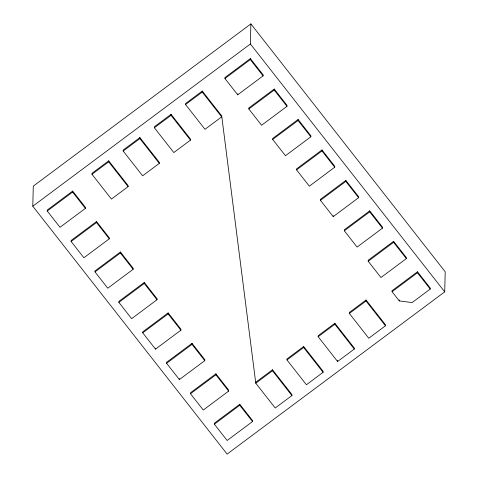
<?xml version="1.0" encoding="UTF-8"?>
<svg xmlns="http://www.w3.org/2000/svg" width="478" height="478" viewBox="0 0 478 478"><rect width="100%" height="100%" fill="white"/><g stroke="black" fill="none" stroke-linecap="round" stroke-linejoin="round"><path stroke-width="0.72" d="M32.791 206.215L33.287 186.139L250.878 23.9L445.209 271.785L444.713 291.861L227.122 454.1L32.791 206.215L250.388 43.976L250.878 23.9M47.238 211.019L47.262 210.015L72.65 191.086L85.419 207.374L85.395 208.378L60.013 227.307L47.238 211.019L72.626 192.09L72.65 191.086M71.114 241.474L71.138 240.47L96.526 221.541L109.295 237.829L109.271 238.833L83.883 257.762L71.114 241.474L96.502 222.545L96.526 221.541M91.997 174.285L92.021 173.281L108.703 160.841L128.134 185.631L128.11 186.635L111.428 199.069L91.997 174.285L108.679 161.845L108.703 160.841M94.991 271.928L95.014 270.924L120.402 251.996L133.171 268.283L133.147 269.287L107.759 288.216L94.991 271.928L120.378 252.999L120.402 251.996M118.867 302.383L118.891 301.379L144.272 282.45L157.047 298.738L157.023 299.742L131.635 318.671L118.867 302.383L144.248 283.454L144.272 282.45M123.181 151.03L123.204 150.026L139.887 137.586L159.323 162.377L159.299 163.38L142.617 175.814L123.181 151.03L139.863 138.59L139.887 137.586M142.737 332.837L142.767 331.834L168.148 312.905L180.917 329.193L180.893 330.196L155.511 349.125L142.737 332.837L168.125 313.909L168.148 312.905M154.37 127.775L154.394 126.772L171.076 114.332L190.513 139.122L190.483 140.126L173.801 152.56L154.37 127.775L171.052 115.335L171.076 114.332M155.511 349.125L155.535 348.121M166.613 363.292L166.637 362.288L192.025 343.359L204.793 359.647L204.769 360.651L179.381 379.58L166.613 363.292L192.001 344.363L192.025 343.359M202.266 91.077L202.242 92.081L221.673 116.871L204.99 129.311L185.56 104.521L185.584 103.517L202.266 91.077L221.696 115.867L255.784 383.213L275.22 408.003L291.903 395.563L291.927 394.559L272.49 369.769L255.814 382.209L255.784 383.213L272.466 370.773L272.49 369.769M179.381 379.58L179.411 378.576M190.489 393.747L190.513 392.743L215.901 373.814L228.669 390.102L228.645 391.106L203.258 410.034L190.489 393.747L215.877 374.818L215.901 373.814M214.365 424.201L214.389 423.197L239.777 404.269L252.545 420.556L252.521 421.56L227.134 440.489L214.365 424.201L239.747 405.272L239.777 404.269M224.941 78.523L224.965 77.52L250.353 58.591L263.121 74.879L263.097 75.883L237.709 94.811L224.941 78.523L250.329 59.595L250.353 58.591M237.709 94.811L237.733 93.808M248.817 108.978L248.841 107.974L274.229 89.045L286.997 105.333L286.973 106.337L261.586 125.266L248.817 108.978L274.199 90.049L274.229 89.045M272.693 139.433L272.717 138.429L298.099 119.5L310.873 135.788L310.843 136.792L285.462 155.72L272.693 139.433L298.075 120.504L298.099 119.5M286.973 359.958L286.997 358.954L303.679 346.514L323.116 371.304L323.092 372.308L306.41 384.748L286.973 359.958L303.655 347.518L303.679 346.514M296.563 169.887L296.587 168.883L321.975 149.955L334.743 166.242L334.72 167.246L309.338 186.175L296.563 169.887L321.951 150.958L321.975 149.955M320.439 200.342L320.463 199.338L345.851 180.409L358.62 196.697L358.596 197.701L333.208 216.63L320.439 200.342L345.827 181.413L345.851 180.409M318.163 336.703L318.187 335.699L334.869 323.259L354.3 348.05L354.276 349.054L337.593 361.493L318.163 336.703L334.845 324.263L334.869 323.259M333.208 216.63L333.232 215.626M337.593 361.493L337.617 360.49M344.315 230.796L344.339 229.793L369.727 210.864L382.496 227.152L382.472 228.155L357.084 247.084L344.315 230.796L369.703 211.868L369.727 210.864M349.352 313.449L349.376 312.445L366.058 300.011L385.489 324.795L385.465 325.799L368.783 338.239L349.352 313.449L366.034 301.015L366.058 300.011M368.191 261.251L368.215 260.247L393.597 241.318L406.372 257.606L406.348 258.61L380.96 277.539L368.191 261.251L393.573 242.322L393.597 241.318M392.062 291.705L392.091 290.702L417.473 271.773L430.242 288.061L430.218 289.065L412.09 302.586L399.279 300.907L392.062 291.705L417.449 272.777L417.473 271.773M399.279 300.907L399.309 299.903M185.56 104.521L202.242 92.081M250.388 43.976L444.713 291.861M250.329 59.595L263.097 75.883M274.199 90.049L286.973 106.337M298.075 120.504L310.843 136.792M321.951 150.958L334.72 167.246M345.827 181.413L358.596 197.701M369.703 211.868L382.472 228.155M393.573 242.322L406.348 258.61M417.449 272.777L430.218 289.065M366.034 301.015L385.465 325.799M171.052 115.335L190.483 140.126M334.845 324.263L354.276 349.054M139.863 138.59L159.299 163.38M303.655 347.518L323.092 372.308M108.679 161.845L128.11 186.635M272.466 370.773L291.903 395.563M72.626 192.09L85.395 208.378M96.502 222.545L109.271 238.833M120.378 252.999L133.147 269.287M144.248 283.454L157.023 299.742M168.125 313.909L180.893 330.196M192.001 344.363L204.769 360.651M215.877 374.818L228.645 391.106M239.747 405.272L252.521 421.56"/></g></svg>
